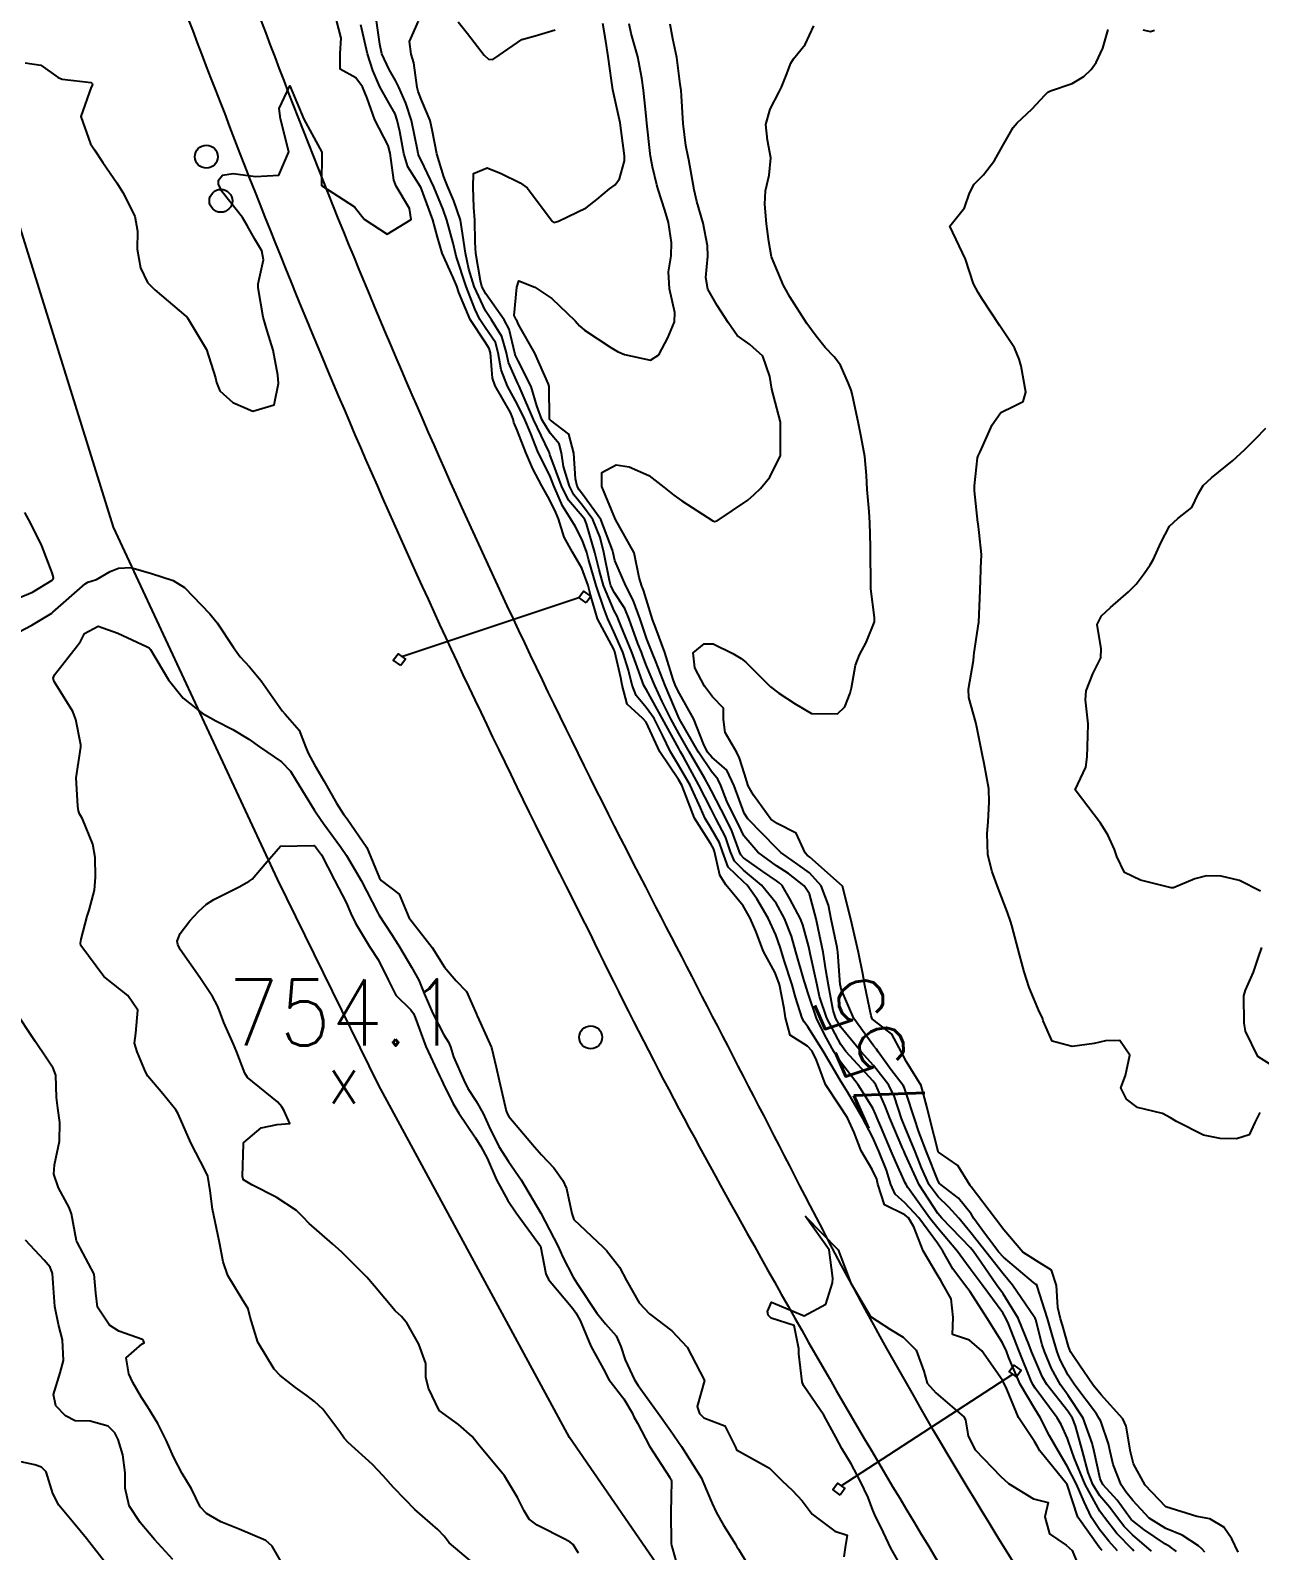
# Model space of a CAD drawing. Header units: metres. Extents: x 307586 to 320046, y 7427249 to 7434250.
# Drawn here: x 317986.4 to 318060.7, y 7430885.6 to 7430977.5 of the extents above; entities that cross this region are included whole.
import ezdxf
from ezdxf.enums import TextEntityAlignment as Align

# ---------------------------------------------------------------- set-up
doc = ezdxf.new("R2010")
doc.units = ezdxf.units.M
doc.header["$MEASUREMENT"] = 0
for name, color, linetype in [('Cotas', 45, 'Continuous'), ('Curvas de Nivel 1m', 11, 'Continuous'), ('Curvas de Nivel 5m', 15, 'Continuous'), ('Divisa', 42, 'FENCELINE2'), ('Linha Férrea', 20, 'Continuous'), ('Pontos Cotados', 45, 'Continuous'), ('Portico', 45, 'Continuous'), ('Postes', 20, 'Continuous')]:
    doc.layers.add(name, color=color, linetype=linetype)
doc.styles.add('Style-STANDARD', font='STANDARD.shx')
doc.linetypes.add('FENCELINE2', pattern='A,0.25,-0.1,[132,ltypeshp.shx,S=0.1,R=0,X=-0.1,Y=0],-0.1,1', length=1.45)

# ---------------------------------------------------------------- blocks, each defined once
blk = doc.blocks.new('ELVTXT_162')
at = {"layer": 'Pontos Cotados', "linetype": 'Continuous', "style": 'Style-STANDARD'}
for s, height, p in [('754.1', 4, (0, 4)), ('x', 3, (0, 0))]:
    blk.add_text(s, height=height, dxfattribs=at).set_placement(p, align=Align.MIDDLE_CENTER)

msp = doc.modelspace()

# ---------------------------------------------------------------- linework, layer by layer
at = {"layer": 'Curvas de Nivel 1m', "flags": 128}
for points, elevation in [([(318051.192, 7430885.547), (318051.11, 7430885.645), (318051.015, 7430885.753), (318049.723, 7430887.563), (318049.065, 7430889.558), (318047.421, 7430891.595), (318047.292, 7430891.804), (318047.088, 7430892.148), (318046.122, 7430893.61), (318045.422, 7430895.324), (318045.29, 7430895.618), (318045.136, 7430895.887), (318043.902, 7430897.633), (318043.159, 7430898.287), (318042.133, 7430898.626), (318042.174, 7430899.655), (318042.061, 7430900.786), (318041.558, 7430901.665), (318041.426, 7430901.887), (318041.209, 7430902.248), (318040.364, 7430903.679), (318039.799, 7430905.13), (318039.469, 7430905.688), (318039.255, 7430905.862), (318038.025, 7430906.473), (318037.633, 7430907.715), (318037.569, 7430908.009), (318037.282, 7430908.603), (318036.617, 7430909.727), (318036.199, 7430910.842), (318035.791, 7430911.735), (318035.33, 7430912.435), (318034.464, 7430913.749), (318033.91, 7430915.209), (318033.657, 7430915.757), (318033.376, 7430916.061), (318032.331, 7430916.725), (318032.031, 7430917.78), (318031.966, 7430918.349), (318031.677, 7430919.786), (318031.423, 7430920.492), (318030.705, 7430921.797), (318030.238, 7430923.019), (318029.914, 7430923.805), (318029.474, 7430924.544), (318028.427, 7430925.826), (318028.077, 7430926.41), (318027.744, 7430927.837), (318027.691, 7430928.014), (318027.518, 7430928.299), (318026.536, 7430929.85), (318025.918, 7430931.496), (318025.767, 7430931.858), (318025.566, 7430932.186), (318024.452, 7430933.871), (318023.61, 7430935.654), (318023.415, 7430935.883), (318022.475, 7430936.751), (318022.156, 7430937.902), (318022.085, 7430938.351), (318021.724, 7430939.909), (318021.656, 7430940.085), (318020.681, 7430941.92), (318020.255, 7430943.366), (318020.103, 7430943.926), (318019.719, 7430944.978), (318019.157, 7430945.939), (318018.651, 7430946.855), (318018.314, 7430947.952), (318018.151, 7430948.349), (318017.765, 7430949.124), (318017.313, 7430949.965), (318016.771, 7430950.988), (318016.332, 7430951.975), (318015.816, 7430953.324), (318015.623, 7430953.785), (318015.575, 7430953.984), (318015.416, 7430954.4), (318014.491, 7430956), (318014.331, 7430956.477), (318014.198, 7430958.005), (318014.13, 7430958.261), (318013.879, 7430958.636), (318012.97, 7430960.019), (318012.298, 7430961.646), (318012.168, 7430962.028), (318011.929, 7430962.607), (318011.28, 7430964.037), (318011, 7430964.992), (318010.708, 7430966.043), (318009.993, 7430968.027), (318009.977, 7430968.05), (318009.2, 7430969.257), (318008.959, 7430970.066), (318008.712, 7430971.39), (318008.564, 7430972.072), (318008.43, 7430972.458), (318008.053, 7430973.122), (318007.518, 7430974.085), (318007.093, 7430975.07), (318006.758, 7430976.093), (318006.369, 7430977.837)], 751), ([(318052.111, 7430885.534), (318051.597, 7430886.119), (318051.026, 7430886.817), (318050.532, 7430887.555), (318050.105, 7430888.497), (318049.628, 7430889.564), (318049.069, 7430890.664), (318048.532, 7430891.578), (318048.008, 7430892.502), (318047.443, 7430893.595), (318047.111, 7430894.126), (318046.236, 7430895.609), (318045.547, 7430897.218), (318045.394, 7430897.618), (318045.158, 7430898.117), (318044.217, 7430899.63), (318043.196, 7430901.211), (318042.868, 7430901.645), (318042.157, 7430902.601), (318041.545, 7430903.665), (318041.23, 7430904.143), (318040.108, 7430905.681), (318039.262, 7430906.595), (318038.672, 7430907.104), (318038.408, 7430907.703), (318038.138, 7430908.564), (318037.68, 7430909.714), (318037.306, 7430910.575), (318036.697, 7430911.726), (318035.814, 7430913.26), (318035.511, 7430913.738), (318035.347, 7430914.001), (318034.316, 7430915.751), (318033.388, 7430917.23), (318033.161, 7430917.534), (318033.049, 7430917.765), (318032.653, 7430919.019), (318032.434, 7430919.775), (318031.965, 7430921.252), (318031.8, 7430921.785), (318031.716, 7430922.056), (318031.453, 7430922.791), (318030.995, 7430923.795), (318030.305, 7430924.978), (318029.713, 7430925.808), (318029.495, 7430925.999), (318028.566, 7430926.886), (318028.223, 7430927.829), (318028.049, 7430928.363), (318027.527, 7430929.273), (318027.193, 7430929.843), (318026.911, 7430930.477), (318026.279, 7430931.853), (318025.575, 7430933.067), (318025.092, 7430933.865), (318024.599, 7430934.869), (318024.096, 7430935.875), (318023.62, 7430936.555), (318023.01, 7430937.273), (318022.776, 7430937.893), (318022.548, 7430938.802), (318022.201, 7430939.902), (318021.671, 7430941.124), (318021.293, 7430941.914), (318021.059, 7430942.547), (318020.596, 7430943.921), (318020.124, 7430945.529), (318020.019, 7430945.927), (318019.74, 7430946.681), (318019.322, 7430947.51), (318019.069, 7430947.94), (318018.564, 7430948.751), (318018.033, 7430949.956), (318017.782, 7430950.573), (318017.094, 7430951.967), (318016.616, 7430953.171), (318016.28, 7430953.975), (318015.836, 7430954.88), (318015.227, 7430955.989), (318014.84, 7430956.973), (318014.677, 7430957.998), (318014.5, 7430958.622), (318013.888, 7430959.525), (318013.563, 7430960.013), (318013.266, 7430960.653), (318012.727, 7430962.022), (318012.125, 7430963.844), (318012.084, 7430964.029), (318011.952, 7430964.637), (318011.569, 7430966.034), (318011.349, 7430966.666), (318010.779, 7430968.042), (318010.009, 7430969.645), (318009.873, 7430969.914), (318009.831, 7430970.053), (318009.792, 7430970.277), (318009.419, 7430972.059), (318009.086, 7430973.097), (318008.657, 7430974.071), (318008.465, 7430974.473), (318008.073, 7430975.136), (318007.638, 7430976.084), (318007.512, 7430976.665), (318007.317, 7430978.088)], 752), ([(318053.109, 7430885.519), (318053.014, 7430885.618), (318052.073, 7430886.584), (318051.333, 7430887.545), (318051.203, 7430887.716), (318051.037, 7430887.946), (318050.153, 7430889.559), (318049.489, 7430891.154), (318049.356, 7430891.567), (318049.091, 7430892.34), (318048.708, 7430893.185), (318048.468, 7430893.58), (318047.13, 7430895.377), (318046.991, 7430895.601), (318046.87, 7430895.868), (318046.166, 7430897.61), (318045.527, 7430899.259), (318045.372, 7430899.618), (318045.178, 7430899.926), (318043.929, 7430901.633), (318043.212, 7430902.593), (318042.772, 7430903.2), (318042.43, 7430903.652), (318041.244, 7430905.047), (318040.754, 7430905.675), (318039.445, 7430907.514), (318039.332, 7430907.689), (318039.274, 7430907.802), (318038.69, 7430909.102), (318038.437, 7430909.703), (318037.781, 7430911.248), (318037.58, 7430911.716), (318037.511, 7430911.903), (318037.329, 7430912.306), (318036.442, 7430913.729), (318035.364, 7430915.123), (318034.955, 7430915.744), (318034.41, 7430916.722), (318033.923, 7430917.755), (318033.408, 7430919.241), (318033.282, 7430919.632), (318033.243, 7430919.763), (318033.171, 7430920.01), (318032.67, 7430921.772), (318032.396, 7430922.719), (318031.98, 7430923.782), (318031.477, 7430924.705), (318030.599, 7430925.799), (318029.502, 7430926.712), (318028.95, 7430927.261), (318028.724, 7430927.822), (318028.413, 7430928.717), (318027.833, 7430929.836), (318027.541, 7430930.398), (318026.81, 7430931.848), (318025.868, 7430933.569), (318025.7, 7430933.859), (318025.586, 7430934.066), (318024.607, 7430935.87), (318023.63, 7430937.622), (318023.534, 7430937.783), (318023.484, 7430937.882), (318022.994, 7430939.237), (318022.753, 7430939.893), (318022.083, 7430941.498), (318021.926, 7430941.906), (318021.853, 7430942.076), (318021.688, 7430942.395), (318021.044, 7430943.917), (318020.769, 7430944.868), (318020.516, 7430945.922), (318020.018, 7430947.659), (318019.905, 7430947.928), (318019.755, 7430948.124), (318018.915, 7430949.093), (318018.495, 7430949.949), (318017.801, 7430951.86), (318017.763, 7430951.96), (318017.722, 7430952.042), (318016.807, 7430953.97), (318015.989, 7430955.841), (318015.934, 7430955.979), (318015.855, 7430956.146), (318015.298, 7430957.419), (318015.172, 7430957.991), (318014.885, 7430958.997), (318014.257, 7430960.005), (318013.901, 7430960.545), (318013.224, 7430962.017), (318012.889, 7430963.065), (318012.697, 7430964.022), (318012.48, 7430965.51), (318012.388, 7430966.026), (318011.985, 7430967.193), (318011.624, 7430968.034), (318011.384, 7430968.651), (318010.968, 7430970.04), (318010.695, 7430971.381), (318010.558, 7430972.045), (318010.055, 7430973.234), (318009.822, 7430973.815), (318009.771, 7430974.054), (318009.561, 7430975.541), (318009.412, 7430976.06), (318009.316, 7430976.84), (318009.844, 7430978.054)], 753), ([(318012.258, 7430978.029), (318012.808, 7430977.321), (318013.831, 7430976.013), (318014.089, 7430975.761), (318014.354, 7430975.741), (318014.738, 7430976), (318016.103, 7430976.955), (318016.899, 7430977.178), (318018.109, 7430977.541)], 753), ([(318054.172, 7430885.508), (318053.023, 7430886.51), (318052.509, 7430887.009), (318052.116, 7430887.534), (318051.651, 7430888.153), (318051.046, 7430888.87), (318050.622, 7430889.554), (318050.345, 7430890.276), (318050.005, 7430891.561), (318049.573, 7430893.091), (318049.384, 7430893.567), (318049.109, 7430893.985), (318047.847, 7430895.589), (318047.579, 7430896.035), (318047.147, 7430897.038), (318046.912, 7430897.602), (318046.776, 7430897.985), (318046.108, 7430899.611), (318045.195, 7430901.072), (318044.803, 7430901.624), (318043.875, 7430902.975), (318043.407, 7430903.638), (318043.226, 7430903.856), (318041.501, 7430905.666), (318041.378, 7430905.792), (318041.256, 7430905.937), (318040.132, 7430907.681), (318039.291, 7430909.492), (318039.234, 7430909.632), (318039.208, 7430909.691), (318039.143, 7430909.845), (318038.343, 7430911.705), (318038.059, 7430912.438), (318037.505, 7430913.718), (318037.346, 7430913.947), (318035.693, 7430915.737), (318035.377, 7430916.161), (318034.543, 7430917.748), (318034.102, 7430919.057), (318033.95, 7430919.755), (318033.54, 7430921.661), (318033.52, 7430921.759), (318033.446, 7430922.072), (318033.092, 7430923.398), (318032.942, 7430923.768), (318032.294, 7430924.965), (318031.829, 7430925.785), (318031.657, 7430925.95), (318031.496, 7430926.055), (318030.672, 7430926.628), (318029.509, 7430927.459), (318029.336, 7430927.637), (318029.255, 7430927.814), (318028.793, 7430929.089), (318028.436, 7430929.826), (318027.558, 7430931.501), (318027.379, 7430931.842), (318027.153, 7430932.258), (318026.242, 7430933.853), (318025.6, 7430934.982), (318025.113, 7430935.865), (318024.578, 7430936.915), (318024.141, 7430937.875), (318023.645, 7430939.066), (318023.42, 7430939.653), (318023.333, 7430939.885), (318023.122, 7430940.427), (318022.598, 7430941.896), (318022.327, 7430942.538), (318021.699, 7430943.476), (318021.478, 7430943.912), (318021.391, 7430944.23), (318021.051, 7430945.917), (318020.826, 7430946.836), (318020.39, 7430947.924), (318019.761, 7430948.77), (318019.235, 7430949.406), (318018.971, 7430949.942), (318018.619, 7430951.119), (318018.506, 7430951.949), (318018.355, 7430952.498), (318017.815, 7430953.144), (318017.301, 7430953.965), (318017.001, 7430954.803), (318016.67, 7430955.972), (318015.868, 7430957.52), (318015.72, 7430957.831), (318015.685, 7430957.983), (318015.325, 7430959.427), (318015.032, 7430959.993), (318013.916, 7430961.572), (318013.69, 7430962.012), (318013.594, 7430962.346), (318013.321, 7430964.016), (318013.273, 7430964.697), (318013.251, 7430966.017), (318013.204, 7430966.795), (318013.148, 7430968.018), (318013.177, 7430968.842), (318014.005, 7430969.181), (318014.844, 7430968.84), (318015.996, 7430968.288), (318016.411, 7430967.976), (318017.827, 7430966.109), (318017.941, 7430965.96), (318017.972, 7430965.927), (318018.042, 7430965.889), (318018.323, 7430965.955), (318019.981, 7430966.766), (318020.643, 7430967.267), (318021.409, 7430967.916), (318021.751, 7430968.157), (318021.999, 7430968.519), (318022.306, 7430969.611), (318022.305, 7430969.907), (318022.043, 7430971.91), (318021.595, 7430973.915), (318021.521, 7430974.466), (318021.328, 7430975.918), (318021.171, 7430976.85), (318020.995, 7430977.921)], 754), ([(318057.388, 7430885.466), (318057.213, 7430885.666), (318057.017, 7430885.847), (318056.014, 7430886.482), (318055.027, 7430886.888), (318054.034, 7430887.51), (318053.044, 7430888.585), (318052.627, 7430889.105), (318052.333, 7430889.531), (318051.847, 7430890.762), (318051.675, 7430891.541), (318051.562, 7430892.017), (318051.101, 7430893.373), (318051.015, 7430893.551), (318050.841, 7430893.819), (318049.525, 7430895.566), (318049.139, 7430896.16), (318048.656, 7430897.086), (318048.462, 7430897.58), (318048.173, 7430898.595), (318047.889, 7430899.589), (318047.251, 7430901.55), (318047.241, 7430901.599), (318047.231, 7430901.627), (318047.203, 7430901.647), (318047.04, 7430901.766), (318045.22, 7430903.295), (318044.924, 7430903.623), (318043.908, 7430904.968), (318043.429, 7430905.638), (318043.256, 7430905.914), (318042.492, 7430906.878), (318041.459, 7430907.667), (318041.352, 7430907.747), (318041.275, 7430907.888), (318040.564, 7430909.677), (318040.109, 7430910.884), (318039.833, 7430911.685), (318039.338, 7430913.219), (318039.224, 7430913.574), (318039.162, 7430913.693), (318038.406, 7430914.655), (318037.648, 7430915.716), (318037.533, 7430915.876), (318037.376, 7430916.058), (318036.162, 7430917.732), (318035.411, 7430919.509), (318035.364, 7430919.74), (318035.354, 7430919.8), (318035.197, 7430921.742), (318035.158, 7430922.031), (318034.809, 7430923.747), (318034.639, 7430924.585), (318034.197, 7430925.753), (318033.501, 7430926.537), (318032.79, 7430927.055), (318031.767, 7430927.786), (318031.63, 7430927.904), (318031.515, 7430928.014), (318029.753, 7430929.808), (318029.538, 7430930.148), (318028.94, 7430931.819), (318028.497, 7430932.751), (318027.58, 7430933.547), (318027.331, 7430933.843), (318027.088, 7430934.348), (318026.498, 7430935.851), (318025.628, 7430937.397), (318025.39, 7430937.862), (318025.258, 7430938.243), (318024.749, 7430939.869), (318024.196, 7430941.354), (318024.008, 7430941.877), (318023.693, 7430942.865), (318023.456, 7430943.639), (318023.359, 7430943.885), (318023.194, 7430944.404), (318022.886, 7430945.898), (318021.753, 7430947.91), (318020.931, 7430949.918), (318020.944, 7430950.76), (318021.793, 7430951.222), (318022.579, 7430951.114), (318023.783, 7430950.589), (318024.693, 7430949.876), (318025.282, 7430949.381), (318025.765, 7430949.055), (318027.653, 7430947.841), (318027.753, 7430947.802), (318027.916, 7430947.838), (318029.766, 7430949.098), (318030.139, 7430949.436), (318030.532, 7430949.802), (318031.103, 7430950.476), (318031.737, 7430951.791), (318031.744, 7430951.851), (318031.744, 7430953.791), (318031.727, 7430953.888), (318031.212, 7430955.796), (318031.09, 7430956.569), (318030.667, 7430957.802), (318029.88, 7430958.502), (318029.11, 7430959.046), (318028.566, 7430959.83), (318027.908, 7430960.868), (318027.338, 7430961.846), (318027.226, 7430962.551), (318027.353, 7430963.846), (318027.331, 7430964.467), (318027.06, 7430965.849), (318026.687, 7430967.151), (318026.509, 7430967.855), (318026.205, 7430969.664), (318026.165, 7430969.858), (318026.023, 7430970.531), (318025.845, 7430971.863), (318025.743, 7430973.548), (318025.724, 7430973.865), (318025.679, 7430974.255), (318025.464, 7430975.869), (318025.233, 7430977.002), (318025.057, 7430977.876)], 756), ([(318059.419, 7430885.446), (318059.021, 7430886.26), (318058.546, 7430886.973), (318057.69, 7430887.47), (318057.035, 7430887.602), (318056.901, 7430887.614), (318055.04, 7430888.208), (318053.793, 7430889.513), (318053.072, 7430890.797), (318052.892, 7430891.523), (318052.647, 7430893.076), (318052.429, 7430893.53), (318051.124, 7430894.967), (318050.642, 7430895.555), (318049.512, 7430897.204), (318049.282, 7430897.569), (318049.156, 7430897.893), (318048.783, 7430899.19), (318048.673, 7430899.578), (318048.515, 7430900.248), (318048.426, 7430901.582), (318048.13, 7430902.504), (318047.218, 7430903.077), (318046.4, 7430903.608), (318045.243, 7430904.95), (318044.744, 7430905.625), (318043.272, 7430907.564), (318043.236, 7430907.604), (318043.207, 7430907.641), (318042.468, 7430908.835), (318041.293, 7430909.649), (318041.28, 7430909.67), (318041.274, 7430909.689), (318040.762, 7430911.676), (318040.595, 7430912.412), (318040.233, 7430913.681), (318039.364, 7430915.12), (318039.049, 7430915.695), (318038.471, 7430916.791), (318037.392, 7430917.61), (318037.284, 7430917.721), (318037.213, 7430917.903), (318036.843, 7430919.726), (318036.719, 7430920.432), (318036.458, 7430921.73), (318036.158, 7430923.031), (318035.997, 7430923.735), (318035.493, 7430925.74), (318033.51, 7430927.495), (318033.36, 7430927.611), (318033.229, 7430927.764), (318032.689, 7430928.937), (318031.53, 7430929.525), (318031.155, 7430929.794), (318030.106, 7430931.253), (318029.784, 7430931.808), (318029.57, 7430932.538), (318029.257, 7430933.492), (318029.103, 7430933.817), (318028.401, 7430935.028), (318028.296, 7430935.83), (318028.298, 7430936.509), (318027.626, 7430937.185), (318027.135, 7430937.845), (318026.549, 7430938.946), (318026.454, 7430939.852), (318027.113, 7430940.394), (318027.661, 7430940.393), (318028.857, 7430939.822), (318029.355, 7430939.519), (318029.648, 7430939.283), (318031.13, 7430937.795), (318031.629, 7430937.412), (318032.627, 7430936.779), (318033.617, 7430936.191), (318035.189, 7430936.173), (318035.621, 7430936.585), (318035.956, 7430937.41), (318036.033, 7430937.736), (318036.266, 7430939.115), (318036.505, 7430939.731), (318036.922, 7430940.469), (318037.412, 7430941.723), (318037.425, 7430941.984), (318037.208, 7430943.725), (318037.193, 7430944.242), (318037.173, 7430945.726), (318037.177, 7430946.287), (318037.144, 7430947.726), (318037.089, 7430948.397), (318036.977, 7430949.728), (318036.937, 7430950.577), (318036.845, 7430951.73), (318036.619, 7430952.928), (318036.448, 7430953.734), (318036.068, 7430955.519), (318036.001, 7430955.739), (318035.857, 7430956.153), (318035.371, 7430957.25), (318034.99, 7430957.753), (318034.441, 7430958.324), (318033.885, 7430958.999), (318033.334, 7430959.776), (318032.312, 7430961.391), (318032.075, 7430961.788), (318031.926, 7430962.069), (318031.197, 7430963.797), (318031.023, 7430964.733), (318030.887, 7430965.801), (318030.785, 7430967.002), (318030.836, 7430967.802), (318031.053, 7430968.749), (318031.161, 7430969.799), (318030.958, 7430970.871), (318030.849, 7430971.802), (318031.112, 7430972.739), (318031.656, 7430973.794), (318031.795, 7430974.065), (318032.078, 7430974.769), (318032.356, 7430975.52), (318032.525, 7430975.786), (318033.221, 7430976.659), (318033.748, 7430977.774)], 757), ([(318060.72, 7430912.045), (318060.424, 7430911.439), (318060.065, 7430910.693), (318059.313, 7430910.467), (318058.329, 7430910.48), (318057.315, 7430910.685), (318055.68, 7430911.496), (318055.325, 7430911.733), (318054.843, 7430911.99), (318053.331, 7430912.361), (318052.654, 7430912.848), (318052.309, 7430913.536), (318052.59, 7430914.296), (318052.854, 7430915.528), (318052.256, 7430916.411), (318051.381, 7430916.38), (318050.707, 7430916.229), (318049.378, 7430916.033), (318048.165, 7430916.373), (318047.622, 7430917.597), (318047.57, 7430917.773), (318047.398, 7430918.118), (318046.781, 7430919.606), (318046.471, 7430920.566), (318046.181, 7430921.613), (318045.725, 7430923.353), (318045.65, 7430923.618), (318045.471, 7430924.156), (318044.906, 7430925.626), (318044.531, 7430926.601), (318044.265, 7430927.632), (318044.231, 7430928.928), (318044.291, 7430929.632), (318044.353, 7430930.83), (318044.325, 7430931.632), (318044.049, 7430933.165), (318043.948, 7430933.636), (318043.609, 7430935.361), (318043.545, 7430935.641), (318043.124, 7430937.144), (318043.113, 7430937.648), (318043.404, 7430939.397), (318043.429, 7430939.643), (318043.444, 7430939.855), (318043.678, 7430941.316), (318043.718, 7430941.604), (318043.725, 7430941.64), (318043.728, 7430941.685), (318043.801, 7430943.649), (318043.874, 7430945.505), (318043.883, 7430945.648), (318043.889, 7430945.802), (318043.748, 7430947.131), (318043.681, 7430947.651), (318043.675, 7430947.73), (318043.462, 7430949.653), (318043.466, 7430949.965), (318043.659, 7430951.651), (318043.691, 7430951.764), (318043.807, 7430952.011), (318044.538, 7430953.639), (318045.069, 7430954.396), (318045.84, 7430954.765), (318046.404, 7430955.055), (318046.569, 7430955.613), (318046.288, 7430957.197), (318046.177, 7430957.617), (318045.88, 7430958.295), (318045.355, 7430959.095), (318045.009, 7430959.633), (318043.918, 7430961.295), (318043.68, 7430961.652), (318043.403, 7430962.18), (318042.916, 7430963.66), (318041.973, 7430965.67), (318042.866, 7430966.779), (318043.165, 7430967.658), (318043.453, 7430968.201), (318044.004, 7430968.757), (318044.686, 7430969.64), (318045.154, 7430970.505), (318045.801, 7430971.624), (318046.046, 7430971.91), (318046.926, 7430972.739), (318047.743, 7430973.603), (318047.908, 7430973.759), (318048.067, 7430973.842), (318049.371, 7430974.283), (318050.08, 7430974.707), (318050.513, 7430975.139), (318050.819, 7430975.563), (318051.225, 7430976.435), (318051.547, 7430977.556)], 758), ([(318053.64, 7430977.535), (318054.112, 7430977.43), (318054.358, 7430977.526)], 758), ([(318060.769, 7430925.437), (318059.499, 7430926.08), (318058.382, 7430926.347), (318057.502, 7430926.358), (318056.798, 7430926.189), (318055.494, 7430925.649), (318055.355, 7430925.641), (318053.499, 7430926.094), (318052.542, 7430926.573), (318052.08, 7430927.541), (318051.937, 7430927.964), (318051.526, 7430928.842), (318051.094, 7430929.554), (318049.563, 7430931.57), (318050.208, 7430932.933), (318050.27, 7430933.563), (318050.329, 7430934.835), (318050.34, 7430935.563), (318050.183, 7430937.008), (318050.213, 7430937.564), (318050.621, 7430938.582), (318051.115, 7430939.555), (318051.129, 7430940.087), (318050.881, 7430941.558), (318051.149, 7430942.095), (318051.693, 7430942.597), (318052.779, 7430943.539), (318053.243, 7430944.002), (318053.72, 7430944.643), (318054.085, 7430945.168), (318054.296, 7430945.522), (318054.743, 7430946.515), (318055.254, 7430947.507), (318055.76, 7430947.983), (318056.61, 7430948.652), (318057.017, 7430949.488), (318057.296, 7430949.977), (318057.792, 7430950.436), (318059.075, 7430951.461), (318059.81, 7430952.143), (318060.462, 7430952.798), (318061.087, 7430953.437)], 759), ([(317985.664, 7430941.103), (317986.479, 7430941.523), (317987.682, 7430942.261), (317987.712, 7430942.29), (317987.745, 7430942.319), (317989.7, 7430944.028), (317989.865, 7430944.124), (317990.377, 7430944.283), (317991.212, 7430944.77), (317991.71, 7430944.978), (317992.466, 7430945.014), (317993.707, 7430944.647), (317995.017, 7430944.227), (317995.699, 7430943.801), (317997.236, 7430942.204), (317997.675, 7430941.661), (317998.662, 7430940.185), (317999.074, 7430939.605), (317999.641, 7430939.009), (318000.339, 7430938.163), (318001.606, 7430936.347), (318001.793, 7430936.147), (318002.629, 7430935.17), (318003.039, 7430934.128), (318003.201, 7430933.747), (318003.572, 7430933.074), (318004.122, 7430932.114), (318004.892, 7430930.757), (318005.311, 7430930.102), (318005.53, 7430929.808), (318006.721, 7430928.088), (318007.485, 7430926.223), (318007.6, 7430926.078), (318008.678, 7430925.265), (318009.186, 7430924.054), (318009.261, 7430923.853), (318009.458, 7430923.578), (318010.682, 7430922.038), (318011.425, 7430920.844), (318012.127, 7430920.019), (318012.757, 7430919.361), (318013.357, 7430918.001), (318013.366, 7430917.974), (318013.392, 7430917.906), (318014.259, 7430915.991), (318014.55, 7430914.793), (318014.738, 7430913.986), (318015.146, 7430912.161), (318015.219, 7430911.981), (318015.32, 7430911.801), (318016.861, 7430909.964), (318017.288, 7430909.496), (318018.037, 7430908.705), (318018.584, 7430907.94), (318018.794, 7430907.463), (318019.122, 7430905.932), (318019.248, 7430905.571), (318021.01, 7430903.912), (318021.221, 7430903.711), (318022.001, 7430902.688), (318022.42, 7430901.892), (318023.183, 7430900.545), (318023.823, 7430899.873), (318025.163, 7430898.834), (318026.086, 7430897.851), (318027.133, 7430895.84), (318026.69, 7430894.263), (318026.84, 7430893.843), (318027.1, 7430893.585), (318028.374, 7430893.099), (318029.023, 7430891.811), (318029.081, 7430891.652), (318029.443, 7430891.441), (318031.064, 7430890.538), (318031.837, 7430889.778), (318032.455, 7430889.177), (318033.041, 7430888.559), (318033.645, 7430887.754), (318035.023, 7430886.735), (318035.777, 7430886.489), (318035.651, 7430885.73), (318035.564, 7430885.172)], 751), ([(318012.997, 7430884.939), (318011.708, 7430886.02), (318011.41, 7430886.417), (318011.021, 7430886.825), (318009.639, 7430888.044), (318009.039, 7430888.634), (318008.349, 7430889.36), (318007.706, 7430890.07), (318007.063, 7430890.754), (318005.596, 7430892.095), (318005.349, 7430892.361), (318005.089, 7430892.728), (318004.068, 7430894.11), (318003.569, 7430894.577), (318003.111, 7430894.918), (318002.409, 7430895.424), (318001.487, 7430896.145), (318001.129, 7430896.526), (318000.143, 7430898.16), (317999.664, 7430899.669), (317999.547, 7430900.166), (317999.182, 7430900.757), (317998.322, 7430902.183), (317998.046, 7430903.023), (317997.827, 7430904.191), (317997.708, 7430904.673), (317997.4, 7430906.198), (317997.26, 7430907.307), (317997.109, 7430908.202), (317996.968, 7430908.511), (317996.091, 7430910.212), (317995.319, 7430911.971), (317995.178, 7430912.221), (317994.388, 7430913.174), (317993.484, 7430914.239), (317993.346, 7430914.518), (317992.839, 7430915.729), (317992.672, 7430916.25), (317992.765, 7430916.856), (317992.871, 7430918.248), (317992.272, 7430919.127), (317991.408, 7430919.807), (317990.831, 7430920.276), (317989.441, 7430922.158), (317989.419, 7430922.29), (317989.445, 7430922.526), (317989.818, 7430923.928), (317989.93, 7430924.285), (317990.257, 7430925.501), (317990.316, 7430926.282), (317990.306, 7430927.477), (317990.153, 7430928.284), (317989.528, 7430929.82), (317989.359, 7430930.121), (317989.294, 7430930.294), (317989.245, 7430930.587), (317989.15, 7430932.296), (317989.435, 7430934.146), (317989.441, 7430934.292), (317989.124, 7430935.823), (317988.946, 7430936.3), (317987.829, 7430938.118), (317987.761, 7430938.318), (317987.843, 7430938.525), (317989.243, 7430940.296), (317989.407, 7430940.544), (317989.664, 7430941.015), (317990.492, 7430941.46), (317991.665, 7430941.05), (317993.409, 7430940.244), (317993.565, 7430940.154), (317993.651, 7430940.049), (317994.734, 7430938.229), (317995.616, 7430937.112), (317996.761, 7430936.208), (317997.598, 7430935.733), (317998.628, 7430935.22), (317999.588, 7430934.629), (318000.239, 7430934.163), (318001.574, 7430933.265), (318002.117, 7430932.69), (318002.457, 7430932.137), (318003.536, 7430930.357), (318003.695, 7430930.118), (318004.109, 7430929.532), (318005.153, 7430928.104), (318005.505, 7430927.589), (318006.386, 7430926.091), (318007.38, 7430924.165), (318007.419, 7430924.08), (318007.462, 7430924.008), (318008.228, 7430922.846), (318008.698, 7430922.061), (318009.425, 7430920.85), (318009.864, 7430920.045), (318010.2, 7430919.247), (318010.714, 7430918.037), (318011.38, 7430916.748), (318011.66, 7430916.31), (318011.779, 7430916.024), (318011.974, 7430915.411), (318012.582, 7430914.011), (318012.842, 7430913.511), (318013.33, 7430912.741), (318013.758, 7430911.996), (318014.127, 7430911.175), (318014.709, 7430909.986), (318015.284, 7430909.094), (318016.062, 7430907.972), (318017.253, 7430905.96), (318018.3, 7430903.944), (318018.583, 7430903.306), (318019.204, 7430902.087), (318019.3, 7430901.929), (318019.489, 7430901.637), (318020.642, 7430899.915), (318021.166, 7430899.262), (318021.795, 7430898.537), (318022.081, 7430897.896), (318022.35, 7430897.097), (318022.912, 7430895.883), (318023.128, 7430895.547), (318024.35, 7430893.868), (318025.092, 7430892.812), (318025.751, 7430891.853), (318026.959, 7430889.937), (318027.009, 7430889.84), (318027.052, 7430889.739), (318027.599, 7430888.392), (318027.861, 7430887.828), (318028.29, 7430887.081), (318029.014, 7430885.931), (318029.087, 7430885.809), (318029.189, 7430885.63), (318030.308, 7430883.797)], 752), ([(318019.525, 7430885.405), (318019.196, 7430885.928), (318019.014, 7430886.067), (318018.729, 7430886.219), (318017.024, 7430887.09), (318016.532, 7430887.461), (318016.231, 7430887.962), (318015.835, 7430888.766), (318015.12, 7430889.979), (318015.054, 7430890.074), (318013.465, 7430891.996), (318013.087, 7430892.447), (318012.268, 7430893.186), (318011.103, 7430894.03), (318010.447, 7430895.367), (318010.304, 7430896.038), (318010.298, 7430896.876), (318009.866, 7430898.043), (318009.165, 7430899.286), (318008.817, 7430899.703), (318008.438, 7430900.061), (318007.195, 7430901.543), (318006.735, 7430902.085), (318005.218, 7430903.599), (318004.647, 7430904.106), (318003.235, 7430905.326), (318002.861, 7430905.747), (318002.482, 7430906.131), (318001.255, 7430906.937), (317999.765, 7430907.666), (317999.27, 7430907.976), (317999.207, 7430908.171), (317999.272, 7430910.15), (317999.269, 7430910.17), (317999.271, 7430910.193), (317999.294, 7430910.243), (318000.342, 7430911.125), (318001.31, 7430911.315), (318002.066, 7430911.384), (318001.732, 7430912.144), (318001.578, 7430912.399), (318001.328, 7430912.696), (317999.515, 7430914.168), (317999.345, 7430914.425), (317998.876, 7430915.695), (317998.673, 7430916.18), (317998.075, 7430917.497), (317997.816, 7430918.194), (317997.702, 7430918.502), (317997.402, 7430919.075), (317996.628, 7430920.208), (317995.438, 7430921.919), (317995.293, 7430922.222), (317995.259, 7430922.408), (317995.449, 7430922.872), (317996.031, 7430923.64), (317996.551, 7430924.209), (317997.023, 7430924.649), (317997.47, 7430924.928), (317998.999, 7430925.698), (317999.481, 7430925.962), (317999.612, 7430926.038), (317999.786, 7430926.167), (318000.572, 7430927.084), (318001.513, 7430928.15), (318001.513, 7430928.15), (318003.514, 7430928.193), (318003.625, 7430928.119), (318003.988, 7430927.633), (318004.772, 7430926.107), (318005.47, 7430924.76), (318005.762, 7430924.097), (318006.045, 7430923.506), (318006.897, 7430922.085), (318007.431, 7430921.259), (318008.007, 7430920.071), (318008.481, 7430919.141), (318009.395, 7430918.266), (318009.544, 7430918.048), (318009.645, 7430917.793), (318010.3, 7430916.041), (318011.118, 7430914.259), (318011.234, 7430914.031), (318011.341, 7430913.806), (318011.922, 7430912.614), (318012.283, 7430912.016), (318013.301, 7430910.527), (318013.624, 7430909.997), (318013.999, 7430909.279), (318014.567, 7430907.987), (318015.26, 7430906.725), (318015.75, 7430905.975), (318017.223, 7430903.96), (318017.543, 7430902.291), (318017.709, 7430901.952), (318019.177, 7430900.196), (318019.371, 7430899.928), (318019.623, 7430899.471), (318020.266, 7430897.919), (318021.137, 7430896.335), (318021.274, 7430896.048), (318021.36, 7430895.907), (318022.272, 7430894.736), (318022.765, 7430893.885), (318022.868, 7430893.651), (318023.097, 7430893.264), (318023.827, 7430891.873), (318025.055, 7430889.979), (318025.122, 7430889.859), (318025.151, 7430889.76), (318025.116, 7430887.859), (318025.133, 7430885.978), (318025.148, 7430885.858), (318025.2, 7430885.667), (318025.706, 7430883.849)], 753), ([(318061.366, 7430914.962), (318060.597, 7430915.438), (318059.86, 7430916.973), (318059.78, 7430917.446), (318059.759, 7430919.105), (318059.844, 7430919.446), (318060.341, 7430920.534), (318060.633, 7430921.438), (318060.85, 7430922.035)], 759), ([(318001.613, 7430884.764), (318001, 7430885.826), (318000.619, 7430886.154), (317999.013, 7430886.851), (317997.907, 7430887.294), (317997.027, 7430887.785), (317996.643, 7430888.196), (317996.12, 7430889.286), (317995.568, 7430890.215), (317995.067, 7430891.177), (317994.601, 7430892.225), (317994.091, 7430893.232), (317993.495, 7430894.236), (317993.109, 7430894.804), (317992.584, 7430895.714), (317992.342, 7430896.252), (317992.178, 7430897.213), (317993.15, 7430898.049), (317993.265, 7430898.125), (317993.218, 7430898.239), (317993.154, 7430898.316), (317991.726, 7430898.829), (317991.162, 7430899.177), (317990.442, 7430900.277), (317990.35, 7430901.113), (317990.234, 7430902.28), (317989.222, 7430904.202), (317989.188, 7430904.256), (317989.174, 7430904.291), (317988.869, 7430905.925), (317988.731, 7430906.298), (317988.08, 7430907.488), (317987.806, 7430908.312), (317987.844, 7430908.877), (317988.149, 7430910.307), (317988.166, 7430911.451), (317988.036, 7430912.309), (317987.969, 7430912.95), (317987.92, 7430914.311), (317987.771, 7430914.738), (317987.353, 7430915.336), (317986.695, 7430916.327), (317985.392, 7430918.291)], 751), ([(318038.998, 7430884.676), (318038.41, 7430885.696), (318037.971, 7430886.649), (318037.438, 7430887.714), (318037.317, 7430887.998), (318037.043, 7430888.768), (318036.582, 7430889.725), (318036.005, 7430890.795), (318035.449, 7430891.736), (318035.09, 7430892.41), (318034.352, 7430893.748), (318033.129, 7430895.529), (318033.042, 7430895.761), (318032.847, 7430897.462), (318032.843, 7430897.765), (318032.574, 7430899.176), (318031.171, 7430899.612), (318030.988, 7430899.792), (318030.949, 7430900.02), (318031.185, 7430900.574), (318033.173, 7430899.76), (318034.472, 7430900.458), (318034.882, 7430901.743), (318034.911, 7430902.038), (318034.685, 7430903.745), (318033.253, 7430905.76), (318035.223, 7430903.74), (318035.986, 7430901.732), (318037.173, 7430899.72), (318038.384, 7430898.921), (318039.161, 7430898.454), (318039.931, 7430897.682), (318040.41, 7430896.407), (318040.598, 7430895.675), (318041.124, 7430895.1), (318042.82, 7430893.644), (318042.922, 7430893.463), (318043.091, 7430892.469), (318043.499, 7430891.636), (318045.059, 7430890.038), (318045.527, 7430889.615), (318047.044, 7430888.685), (318047.912, 7430888.457), (318047.722, 7430887.59), (318048.003, 7430886.561), (318049.016, 7430885.876), (318049.379, 7430885.566), (318049.605, 7430884.963)], 751), ([(317990.988, 7430884.729), (317989.775, 7430886.282), (317989.017, 7430887.211), (317988.113, 7430888.299), (317987.75, 7430889.013), (317987.34, 7430890.316), (317987.057, 7430890.605), (317986.651, 7430890.732), (317985.064, 7430891.09)], 749)]:
    msp.add_lwpolyline(points, dxfattribs=dict(at, elevation=elevation))
at = {"layer": 'Curvas de Nivel 5m', "flags": 128}
for points, elevation in [([(317986.075, 7430975.547), (317987.01, 7430975.394), (317988.066, 7430974.649), (317988.312, 7430974.562), (317990.063, 7430974.348), (317990.123, 7430974.289), (317990.133, 7430974.219), (317990.061, 7430974.078), (317989.442, 7430972.299), (317990.018, 7430970.64), (317990.256, 7430970.288), (317990.774, 7430969.513), (317991.617, 7430968.274), (317991.984, 7430967.707), (317992.693, 7430966.263), (317992.864, 7430965.35), (317992.835, 7430964.261), (317993.047, 7430963.143), (317993.472, 7430962.255), (317993.916, 7430961.803), (317995.788, 7430960.222), (317995.848, 7430960.176), (317995.892, 7430960.124), (317997.033, 7430958.208), (317997.569, 7430956.481), (317997.631, 7430956.202), (317997.838, 7430955.702), (317998.632, 7430954.989), (317999.826, 7430954.471), (318001.128, 7430954.859), (318001.388, 7430956.155), (318001.348, 7430956.658), (318001.069, 7430958.158), (318000.707, 7430959.339), (318000.464, 7430960.164), (318000.159, 7430961.928), (318000.157, 7430962.168), (318000.478, 7430963.624), (318000.373, 7430964.166), (317999.95, 7430964.871), (317999.493, 7430965.711), (317999.202, 7430966.181), (317997.986, 7430967.739), (317997.765, 7430968.202), (317997.761, 7430968.436), (317997.998, 7430968.75), (317998.653, 7430968.844), (317999.998, 7430968.663), (318001.408, 7430968.747), (318002.013, 7430970.15), (318001.511, 7430972.155), (318001.434, 7430972.771), (318002.063, 7430974.15), (318002.915, 7430972.141), (318004.013, 7430970.13), (318003.993, 7430968.13), (318005.974, 7430966.835), (318006.564, 7430966.094), (318007.954, 7430965.18), (318009.4, 7430966.058), (318009.305, 7430966.728), (318008.505, 7430968.072), (318008.367, 7430968.445), (318008.133, 7430970.078), (318008.02, 7430970.54), (318007.212, 7430972.088), (318006.739, 7430973.411), (318006.456, 7430974.096), (318006.068, 7430974.629), (318005.121, 7430975.162), (318005.108, 7430976.115), (318005.176, 7430977.035), (318004.9, 7430978.118)], 750), ([(318055.679, 7430885.49), (318055.288, 7430885.769), (318055.017, 7430885.93), (318053.705, 7430886.834), (318053.031, 7430887.354), (318052.945, 7430887.435), (318052.882, 7430887.522), (318052.103, 7430888.594), (318051.23, 7430889.547), (318051.058, 7430889.888), (318050.701, 7430891.554), (318050.588, 7430892.055), (318050.033, 7430893.561), (318049.123, 7430894.941), (318048.659, 7430895.577), (318048.124, 7430896.566), (318047.694, 7430897.592), (318047.566, 7430898.003), (318047.172, 7430899.503), (318047.137, 7430899.6), (318047.08, 7430899.695), (318045.77, 7430901.614), (318045.21, 7430902.3), (318044.15, 7430903.631), (318043.24, 7430904.77), (318042.515, 7430905.651), (318041.924, 7430906.324), (318041.266, 7430906.958), (318040.729, 7430907.675), (318040.268, 7430908.695), (318039.885, 7430909.684), (318039.313, 7430911.038), (318039.06, 7430911.694), (318038.631, 7430912.995), (318038.278, 7430913.706), (318037.361, 7430914.893), (318036.624, 7430915.727), (318035.388, 7430917.208), (318035.077, 7430917.743), (318034.926, 7430918.216), (318034.645, 7430919.748), (318034.488, 7430920.689), (318034.321, 7430921.751), (318034.025, 7430923.187), (318033.892, 7430923.756), (318033.486, 7430925.281), (318033.178, 7430925.765), (318032.221, 7430926.5), (318031.505, 7430926.976), (318030.375, 7430927.801), (318029.523, 7430928.787), (318029.189, 7430929.475), (318029.027, 7430929.818), (318028.495, 7430930.879), (318028.125, 7430931.832), (318027.942, 7430932.209), (318027.571, 7430932.675), (318026.785, 7430933.848), (318025.632, 7430935.84), (318025.621, 7430935.86), (318025.613, 7430935.879), (318024.768, 7430937.869), (318024.191, 7430939.331), (318023.986, 7430939.877), (318023.665, 7430940.673), (318023.249, 7430941.887), (318022.832, 7430943.031), (318022.382, 7430943.9), (318021.726, 7430945.44), (318021.616, 7430945.911), (318021.582, 7430946.064), (318020.873, 7430947.919), (318019.768, 7430949.45), (318019.556, 7430949.718), (318019.447, 7430949.935), (318019.339, 7430950.377), (318019.252, 7430951.938), (318018.943, 7430953.071), (318017.823, 7430953.924), (318017.795, 7430953.96), (318017.781, 7430954.003), (318017.744, 7430955.961), (318017.719, 7430956.097), (318016.882, 7430957.97), (318015.89, 7430959.723), (318015.821, 7430959.91), (318015.786, 7430959.982), (318015.627, 7430960.254), (318015.798, 7430961.982), (318015.927, 7430962.355), (318016.879, 7430961.97), (318017.913, 7430961.279), (318019.314, 7430959.939), (318019.583, 7430959.628), (318019.887, 7430959.37), (318021.473, 7430958.318), (318021.875, 7430958.09), (318022.296, 7430957.906), (318023.87, 7430957.556), (318024.383, 7430957.882), (318024.926, 7430958.917), (318025.332, 7430959.868), (318025.34, 7430960.43), (318025.025, 7430961.873), (318024.963, 7430962.904), (318025.118, 7430963.872), (318025.157, 7430964.67), (318024.959, 7430965.875), (318024.739, 7430966.637), (318024.339, 7430967.885), (318024.263, 7430968.154), (318024.006, 7430969.248), (318023.876, 7430969.891), (318023.854, 7430970.053), (318023.653, 7430971.894), (318023.608, 7430972.334), (318023.446, 7430973.896), (318023.351, 7430974.62), (318023.107, 7430975.9), (318022.704, 7430977.307), (318022.579, 7430977.905)], 755), ([(317985.691, 7430943.184), (317986.51, 7430943.517), (317987.702, 7430944.254), (317987.767, 7430944.319), (317987.79, 7430944.405), (317987.707, 7430944.688), (317987.084, 7430946.326), (317986.404, 7430947.673), (317986.048, 7430948.337)], 750), ([(317994.991, 7430885.022), (317993.896, 7430886.231), (317993.018, 7430887.259), (317992.354, 7430888.25), (317992.107, 7430889.318), (317992.115, 7430890.254), (317991.979, 7430891.347), (317991.69, 7430892.261), (317991.489, 7430892.666), (317991.091, 7430893.085), (317990, 7430893.375), (317989.094, 7430893.401), (317988.504, 7430893.706), (317987.919, 7430894.308), (317987.785, 7430894.985), (317988.192, 7430896.304), (317988.389, 7430897.046), (317988.319, 7430898.303), (317988.075, 7430899.219), (317987.865, 7430900.31), (317987.77, 7430901.735), (317987.726, 7430902.312), (317987.578, 7430902.686), (317987.211, 7430903.112), (317986.095, 7430904.331)], 750)]:
    msp.add_lwpolyline(points, dxfattribs=dict(at, elevation=elevation))
at = {"layer": 'Divisa'}
msp.add_lwpolyline([(318111.046, 7430759.992), (318100.287, 7430778.765), (318096.098, 7430775.961), (318084.76, 7430792.893), (318074.735, 7430808.912), (318071.018, 7430819.021), (318072.733, 7430820.4), (318064.231, 7430829.01), (318052.727, 7430843.969), (318048.063, 7430852.895), (318036.583, 7430867.412), (318030.084, 7430876.271), (318018.99, 7430892.389), (318007.427, 7430913.726), (318001.332, 7430926.16), (317991.41, 7430947.458), (317985.384, 7430966.802), (317966.461, 7431022.478), (317960.668, 7431045.378), (317953.981, 7431071.503), (317953.71, 7431075.552), (317949.965, 7431101.595), (317946.275, 7431119.457)], dxfattribs=at)
at = {"layer": 'Linha Férrea'}
for points in [[(318124.775, 7430756.707, 0.008027), (318110.211, 7430781.821, 0.005774), (318096.258, 7430804.422), (318073.877, 7430839.753, -0.004332), (318066.231, 7430852.037, 0.004046), (318046.51, 7430883.757, -0.022179), (318033.537, 7430906.416, 0.000401), (318023.587, 7430925.696, -0.027497), (318001.999, 7430973.749, -0.010108), (317993.648, 7430996.84, -0.019439), (317980.677, 7431040.632, -0.008138), (317971.794, 7431078.097), (317968.825, 7431091.595), (317958.064, 7431144.285)], [(317954.28, 7431142.869), (317965.168, 7431090.384), (317967.99, 7431076.994, 0.001685), (317976.84, 7431039.477, 0.018032), (317989.745, 7430995.551, 0.012332), (317998.132, 7430972.452, 0.026971), (318019.912, 7430923.487, 0.015905), (318029.732, 7430904.738, 0.012292), (318043.315, 7430881.537, -0.008942), (318062.307, 7430850.672, 0.005975), (318071.032, 7430836.672), (318093.064, 7430802.201, -0.005774), (318106.965, 7430779.685, -0.011325), (318121.017, 7430755.284, -0.011766)]]:
    msp.add_lwpolyline(points, format="xyb", dxfattribs=at)
at = {"layer": 'Portico'}
for points in [[(318008.837, 7430939.638), (318019.543, 7430943.199)], [(318035.405, 7430889.467), (318045.782, 7430896.216)]]:
    msp.add_lwpolyline(points, dxfattribs=at)
for points in [[(318019.992, 7430942.871), (318019.543, 7430943.199), (318019.828, 7430943.589), (318020.277, 7430943.261)], [(318008.777, 7430939.084), (318008.328, 7430939.412), (318008.612, 7430939.802), (318009.061, 7430939.474)], [(318046.007, 7430896.052), (318045.558, 7430896.379), (318045.843, 7430896.77), (318046.292, 7430896.442)], [(318035.345, 7430888.913), (318034.896, 7430889.241), (318035.181, 7430889.631), (318035.63, 7430889.303)]]:
    msp.add_lwpolyline(points, close=True, dxfattribs=at)
at = {"layer": 'Postes'}
for centre in [(317997.025, 7430969.861), (317997.901, 7430967.195), (318020.263, 7430916.598)]:
    msp.add_circle(centre, 0.694, dxfattribs=at)

# ---------------------------------------------------------------- block references
at = {"layer": 'Pontos Cotados', "linetype": 'Continuous'}
msp.add_blockref('ELVTXT_162', (318005.343, 7430914.1, 754.13), dxfattribs=at)

# ---------------------------------------------------------------- texts
at = {"layer": 'Cotas', "style": 'Style-STANDARD'}
msp.add_text('755', height=4, rotation=113.50716, dxfattribs=at).set_placement((318037.204, 7430915.746, 755), align=Align.MIDDLE_CENTER)

doc.saveas('drawing.dxf')
